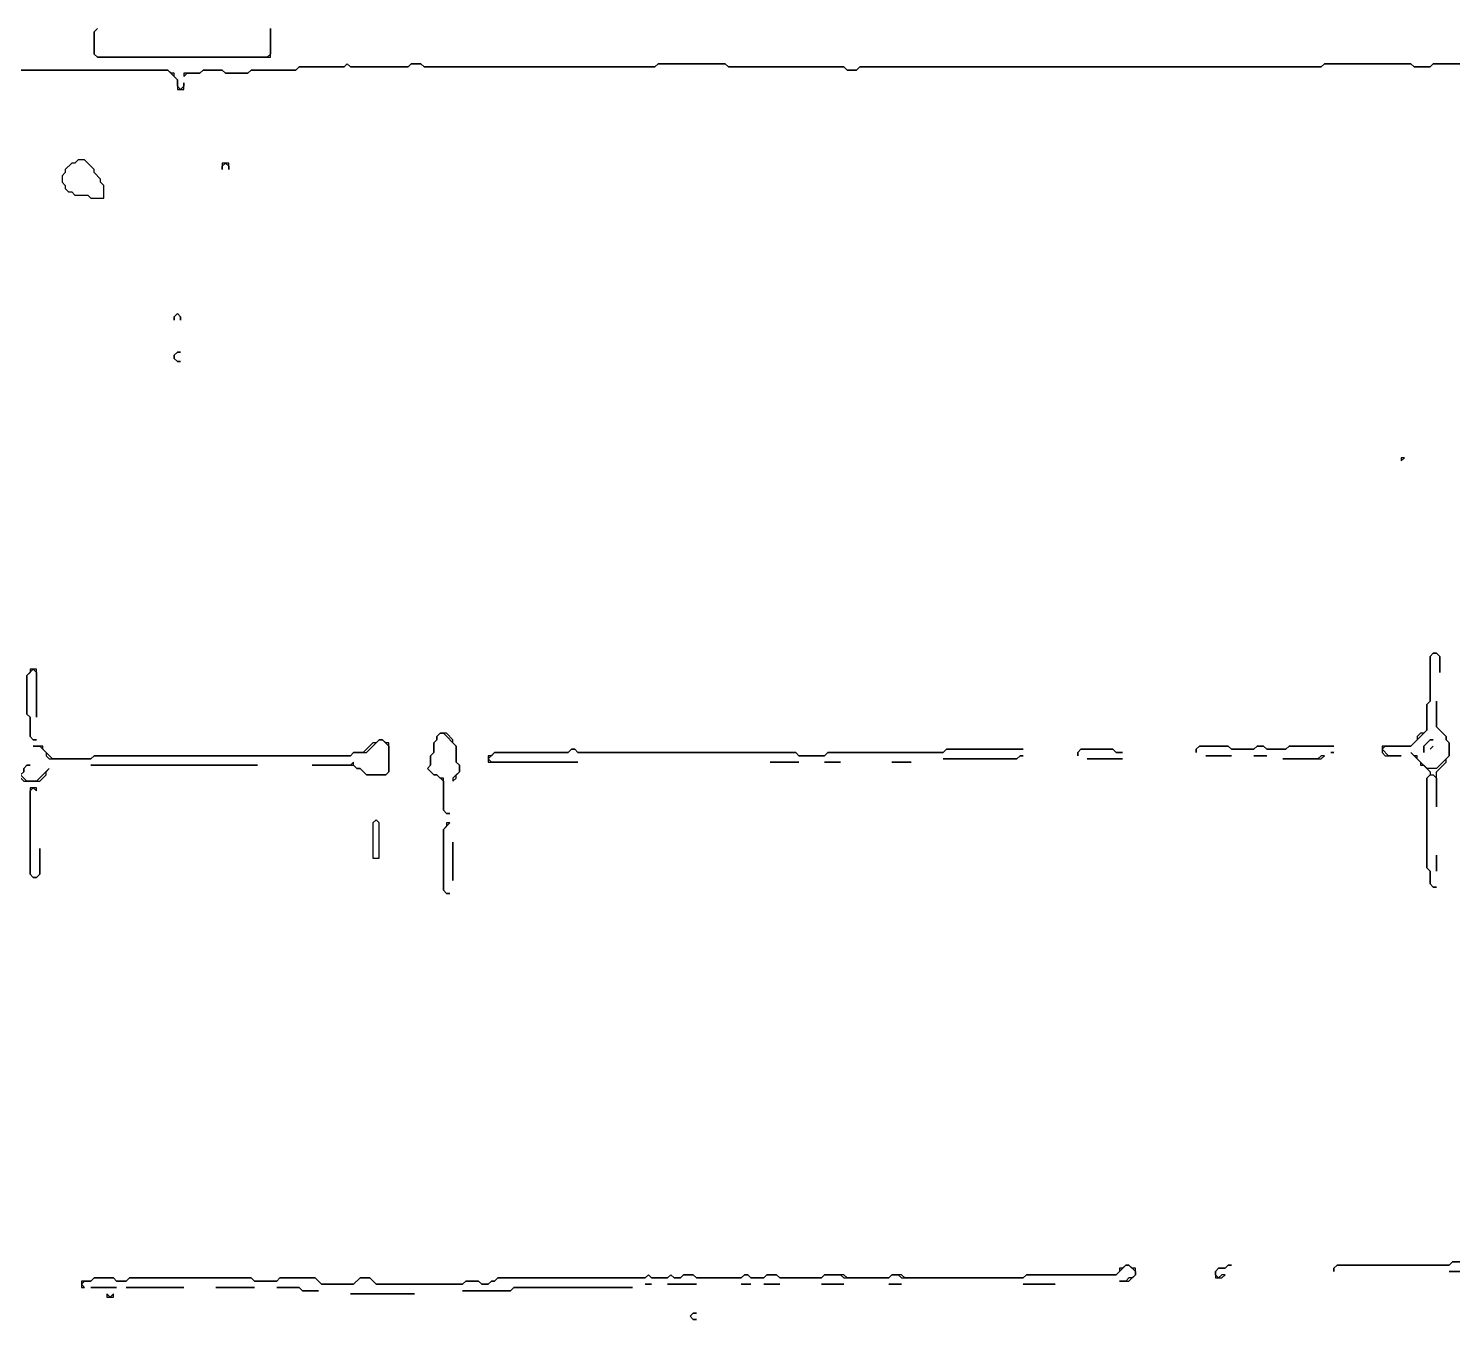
# Model space of a CAD drawing. Header units: metres. Extents: x 17 to 2112, y 1 to 1887.
# Drawn here: x 700.5 to 1145, y 64 to 467 of the extents above; entities that cross this region are included whole.
import ezdxf

# ---------------------------------------------------------------- set-up
doc = ezdxf.new("R2010")
doc.units = ezdxf.units.M

msp = doc.modelspace()

# ---------------------------------------------------------------- linework, layer by layer
for points in [[(722, 467), (721, 466), (721, 459), (722, 458), (776, 458), (776, 467), (776, 459), (775, 458), (722, 458), (721, 459), (721, 466)], [(716, 426), (715, 425), (714, 425), (712, 423), (712, 422), (711, 421), (711, 419), (712, 418), (712, 417), (713, 416), (714, 416), (715, 415), (719, 415), (720, 414), (724, 414), (724, 418), (723, 419), (723, 420), (721, 422), (721, 423), (718, 426)], [(761, 425), (761, 423), (761, 424), (762, 425), (763, 424), (763, 423), (763, 425)], [(747, 378), (746, 377), (746, 376), (746, 377), (747, 378), (748, 377), (748, 376), (748, 377)], [(747, 366), (746, 365), (746, 364), (747, 363), (748, 363), (747, 363), (746, 364), (746, 365), (747, 366), (748, 366)], [(1129, 333), (1129, 332), (1130, 333)], [(1139, 272), (1138, 271), (1138, 257), (1137, 256), (1137, 248), (1136, 247), (1135, 247), (1134, 246), (1134, 245), (1132, 243), (1123, 243), (1123, 241), (1124, 240), (1129, 240), (1125, 240), (1123, 242), (1124, 243), (1132, 243), (1137, 248), (1137, 256), (1138, 257), (1138, 271), (1139, 272), (1140, 272), (1141, 271), (1141, 266), (1141, 271), (1140, 272)], [(701, 267), (701, 266), (700, 265), (700, 253), (701, 252), (701, 246), (702, 245), (703, 245), (702, 245), (701, 246), (701, 252), (700, 253), (700, 265), (702, 267), (703, 266), (703, 252), (703, 267)], [(1140, 257), (1140, 249), (1143, 246), (1143, 245), (1144, 244), (1144, 240), (1140, 236), (1137, 236), (1134, 239), (1134, 240), (1133, 240), (1132, 241), (1135, 238), (1135, 237), (1136, 237), (1138, 235), (1138, 234), (1137, 233), (1137, 205), (1138, 204), (1138, 200), (1139, 199), (1140, 199), (1139, 199), (1138, 200), (1138, 204), (1137, 205), (1137, 233), (1138, 234), (1139, 234), (1140, 233), (1140, 224), (1140, 235), (1143, 238), (1143, 239), (1144, 240), (1144, 244), (1143, 245), (1143, 246), (1140, 249)], [(810, 245), (809, 244), (808, 244), (805, 241), (802, 241), (801, 240), (721, 240), (720, 239), (708, 239), (705, 242), (705, 243), (702, 243), (704, 243), (706, 241), (706, 240), (707, 239), (720, 239), (721, 240), (801, 240), (802, 241), (806, 241), (810, 245), (811, 245), (813, 243), (813, 235), (812, 234), (806, 234), (804, 236), (803, 236), (802, 237), (802, 238), (801, 237), (789, 237), (802, 237), (803, 236), (804, 236), (806, 234), (812, 234), (813, 235), (813, 244), (812, 244), (811, 245)], [(829, 247), (828, 246), (828, 245), (827, 244), (827, 241), (826, 240), (826, 237), (825, 236), (827, 234), (828, 234), (830, 232), (830, 223), (831, 222), (832, 222), (831, 222), (830, 223), (830, 233), (829, 233), (828, 234), (827, 234), (825, 236), (826, 237), (826, 240), (827, 241), (827, 244), (828, 245), (828, 246), (829, 247), (830, 247), (834, 243), (834, 238), (835, 237), (835, 235), (833, 233), (833, 232), (834, 233), (834, 234), (835, 235), (835, 237), (834, 238), (834, 243), (833, 244), (833, 245), (831, 247)], [(1138, 245), (1136, 243), (1136, 241), (1136, 243), (1138, 245), (1139, 245)], [(870, 242), (869, 241), (846, 241), (845, 240), (844, 240), (844, 238), (872, 238), (845, 238), (844, 239), (846, 241), (869, 241), (870, 242), (871, 242), (872, 241), (940, 241), (941, 240), (949, 240), (950, 241), (986, 241), (987, 242), (1011, 242), (987, 242), (986, 241), (950, 241), (949, 240), (941, 240), (940, 241), (872, 241), (871, 242)], [(1029, 242), (1028, 241), (1028, 240), (1028, 241), (1029, 242), (1039, 242), (1040, 241), (1042, 241), (1040, 241), (1039, 242)], [(1066, 243), (1065, 242), (1065, 241), (1065, 242), (1066, 243), (1075, 243), (1076, 242), (1083, 242), (1084, 243), (1086, 243), (1087, 242), (1093, 242), (1094, 243), (1108, 243), (1094, 243), (1093, 242), (1087, 242), (1086, 243), (1084, 243), (1083, 242), (1076, 242), (1075, 243)], [(1107, 241), (1108, 241)], [(1139, 243), (1138, 242)], [(700, 237), (699, 236), (699, 235), (698, 234), (695, 234), (694, 233), (693, 233), (691, 231), (691, 230), (695, 234), (697, 234), (699, 232), (704, 232), (706, 234), (706, 235), (707, 236), (703, 232), (700, 232), (698, 234), (699, 235), (699, 236), (700, 237), (701, 237)], [(720, 237), (772, 237)], [(804, 238)], [(932, 238), (941, 238)], [(949, 238), (954, 238)], [(970, 238), (976, 238)], [(983, 239)], [(1010, 240), (1009, 239), (986, 239), (1009, 239), (1010, 240), (1011, 240)], [(1031, 239), (1042, 239)], [(1068, 240), (1076, 240)], [(1083, 240), (1087, 240)], [(1104, 240), (1103, 239), (1092, 239), (1104, 239), (1105, 240)], [(1138, 240)], [(701, 235)], [(701, 230), (701, 203), (702, 202), (703, 202), (704, 203), (704, 211), (704, 203), (703, 202), (702, 202), (701, 203), (701, 229), (702, 230), (703, 229), (703, 230)], [(809, 220), (808, 219), (808, 208), (810, 208), (810, 219)], [(831, 219), (831, 218), (830, 217), (830, 198), (831, 197), (832, 197), (831, 197), (830, 198), (830, 217), (832, 219)], [(833, 213), (833, 201)], [(1140, 209), (1140, 204)], [(1043, 81), (1042, 80), (1041, 80), (1041, 79), (1040, 78), (1012, 78), (1011, 77), (974, 77), (973, 78), (970, 78), (969, 77), (956, 77), (955, 78), (949, 78), (948, 77), (935, 77), (934, 78), (931, 78), (930, 77), (926, 77), (925, 78), (924, 78), (923, 77), (909, 77), (908, 78), (905, 78), (904, 77), (902, 77), (901, 78), (900, 77), (895, 77), (894, 78), (893, 77), (847, 77), (846, 76), (845, 76), (844, 75), (842, 75), (841, 76), (837, 76), (836, 75), (809, 75), (807, 77), (804, 77), (802, 75), (792, 75), (790, 77), (779, 77), (778, 76), (771, 76), (770, 77), (732, 77), (731, 76), (728, 76), (727, 77), (721, 77), (720, 76), (717, 76), (717, 74), (718, 74), (717, 75), (718, 76), (720, 76), (721, 77), (727, 77), (728, 76), (731, 76), (732, 77), (770, 77), (771, 76), (778, 76), (779, 77), (790, 77), (792, 75), (802, 75), (804, 77), (807, 77), (809, 75), (836, 75), (837, 76), (841, 76), (842, 75), (844, 75), (845, 76), (846, 76), (847, 77), (893, 77), (894, 78), (895, 77), (900, 77), (901, 78), (902, 77), (904, 77), (905, 78), (908, 78), (909, 77), (923, 77), (924, 78), (925, 78), (926, 77), (930, 77), (931, 78), (934, 78), (935, 77), (948, 77), (949, 78), (954, 78), (955, 77), (969, 77), (970, 78), (972, 78), (973, 77), (1011, 77), (1012, 78), (1040, 78), (1043, 81), (1044, 81), (1046, 79), (1046, 78), (1045, 77), (1044, 77), (1043, 76), (1041, 76), (1044, 76), (1046, 78), (1046, 80), (1045, 80), (1044, 81)], [(1075, 81), (1074, 80), (1072, 80), (1071, 79), (1071, 77), (1073, 77), (1074, 78), (1073, 78), (1072, 77), (1071, 78), (1071, 79), (1072, 80), (1074, 80), (1075, 81), (1076, 81)], [(1076, 79)], [(1144, 79), (1151, 79), (1152, 78), (1183, 78), (1152, 78), (1151, 79)], [(720, 74), (728, 74)], [(725, 72), (725, 71), (727, 71), (727, 72), (726, 71)], [(731, 74), (749, 74)], [(759, 74), (771, 74)], [(778, 74), (785, 74), (786, 73), (791, 73), (786, 73), (785, 74)], [(801, 72), (821, 72)], [(852, 74), (851, 73), (836, 73), (851, 73), (852, 74), (889, 74)], [(893, 75), (895, 75)], [(900, 75), (909, 75)], [(923, 75), (926, 75)], [(930, 75), (935, 75)], [(948, 75), (955, 75)], [(969, 75), (973, 75)], [(1005, 75)], [(1011, 75), (1021, 75)], [(908, 66), (907, 65), (908, 64), (909, 64), (908, 64), (907, 65), (908, 66), (909, 66)]]:
    msp.add_lwpolyline(points, close=True)
for points in [[(619, 454), (744, 454), (747, 451), (747, 448), (749, 448), (749, 450), (749, 449), (748, 448), (747, 449), (747, 451), (746, 452), (746, 453), (745, 453), (744, 454), (619, 454)], [(1225, 456), (1139, 456), (1138, 455), (1133, 455), (1132, 456), (1105, 456), (1104, 455), (960, 455), (959, 454), (956, 454), (955, 455), (919, 455), (918, 456), (897, 456), (896, 455), (824, 455), (823, 456), (820, 456), (819, 455), (801, 455), (800, 456), (799, 455), (785, 455), (784, 454), (770, 454), (769, 453), (762, 453), (761, 454), (755, 454), (754, 453), (749, 453), (749, 452), (750, 453), (754, 453), (755, 454), (761, 454), (762, 453), (769, 453), (770, 454), (784, 454), (785, 455), (799, 455), (800, 456), (801, 455), (819, 455), (820, 456), (823, 456), (824, 455), (896, 455), (897, 456), (918, 456), (919, 455), (955, 455), (956, 454), (959, 454), (960, 455), (1104, 455), (1105, 456), (1132, 456), (1133, 455), (1138, 455), (1139, 456), (1225, 456)], [(1153, 82), (1145, 82), (1144, 81), (1109, 81), (1108, 80), (1108, 79), (1108, 80), (1109, 81), (1144, 81), (1145, 82), (1153, 82)]]:
    msp.add_lwpolyline(points)

doc.saveas('drawing.dxf')
